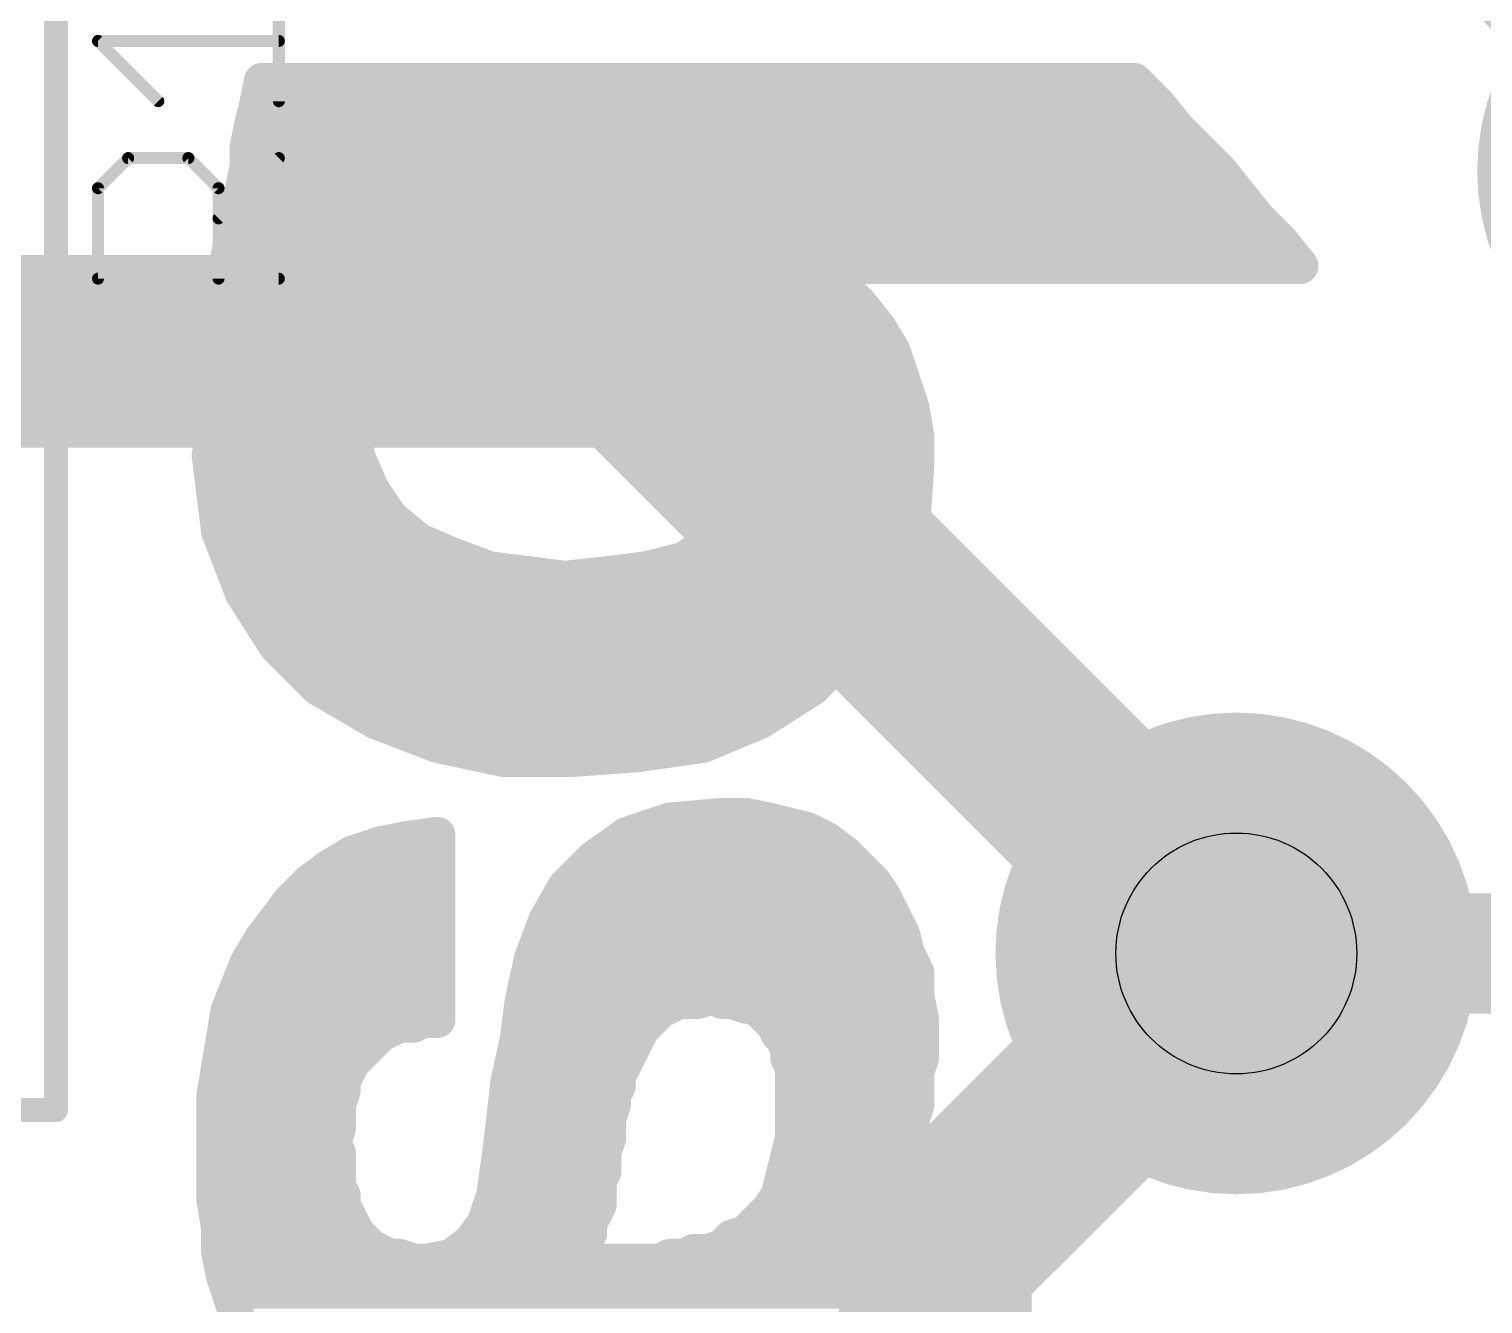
# Model space of a CAD drawing. Extents: x -33 to 74, y -9 to 23.
# Drawn here: x 5.709 to 8.775, y 9.421 to 12.11 of the extents above; entities that cross this region are included whole.
import ezdxf

# ---------------------------------------------------------------- set-up
doc = ezdxf.new("R2010")
doc.units = 0
for name, color, linetype in [('1', 12, 'CONTINUOUS'), ('16', 132, 'CONTINUOUS'), ('18', 110, 'CONTINUOUS'), ('22', 40, 'CONTINUOUS'), ('25', 253, 'CONTINUOUS'), ('39', 12, 'CONTINUOUS'), ('44', 253, 'CONTINUOUS')]:
    doc.layers.add(name, color=color, linetype=linetype)

# ---------------------------------------------------------------- blocks, each defined once
blk = doc.blocks.new('ROUNDV')
at = {"const_width": 0.5}
blk.add_lwpolyline([(0, -0.25, 1), (0, 0.25, 1), (0, -0.25)], format="xyb", dxfattribs=at)

msp = doc.modelspace()

# ---------------------------------------------------------------- linework, layer by layer
at = {"layer": '1'}
for points, const_width in [([(8.802, 12.28), (9.271, 11.811)], 0.254), ([(7.62, 9.525), (8.255, 10.16)], 0.4064), ([(9.779, 10.16), (8.255, 10.16)], 0.254), ([(7.62, 9.525), (7.62, 8.47)], 0.4064)]:
    msp.add_lwpolyline(points, dxfattribs=dict(at, const_width=const_width))
for points, const_width in [([(8.3268, 10.0882, 1), (8.1832, 10.2318)], 0.2032), ([(8.255, 10.2235, 1), (8.255, 10.0965)], 0.127), ([(7.7216, 9.525, 1), (7.5184, 9.525)], 0.2032), ([(7.5482, 9.5968, 1), (7.6918, 9.4532)], 0.2032)]:
    msp.add_lwpolyline(points, format="xyb", dxfattribs=dict(at, const_width=const_width))
at = {"layer": '16', "const_width": 0.4064}
for points in [[(1.27, 11.43), (6.985, 11.43)], [(6.985, 11.43), (8.255, 10.16)]]:
    msp.add_lwpolyline(points, dxfattribs=at)
at = {"layer": '16', "const_width": 0.2032}
for points in [[(7.0568, 11.5018, 1), (6.9132, 11.3582)], [(6.985, 11.3284, 1), (6.985, 11.5316)], [(8.1832, 10.0882, 1), (8.3268, 10.2318)]]:
    msp.add_lwpolyline(points, format="xyb", dxfattribs=at)
at = {"layer": '22', "const_width": 0.0762}
for points in [[(6.2, 12), (6.19, 11.95)], [(8.04, 12), (6.2, 12)], [(8.09, 11.95), (8.04, 12)], [(6.1927, 11.9634), (8.0766, 11.9634)], [(6.19, 11.95), (6.18, 11.91)], [(8.13, 11.9), (8.09, 11.95)], [(6.18, 11.91), (6.17, 11.86)], [(8.17, 11.86), (8.13, 11.9)], [(6.17, 11.86), (6.17, 11.82)], [(6.1754, 11.8872), (8.1428, 11.8872)], [(8.22, 11.81), (8.17, 11.86)], [(6.17, 11.82), (6.16, 11.77)], [(6.1682, 11.811), (8.219, 11.811)], [(8.26, 11.76), (8.22, 11.81)], [(6.16, 11.77), (6.15, 11.72)], [(8.3, 11.71), (8.26, 11.76)], [(6.15, 11.72), (6.14, 11.68)], [(6.153, 11.7348), (8.2802, 11.7348)], [(8.35, 11.66), (8.3, 11.71)], [(6.14, 11.68), (6.13, 11.63)], [(6.1357, 11.6586), (8.3511, 11.6586)], [(8.39, 11.61), (8.35, 11.66)], [(6.13, 11.63), (6.31, 11.63)], [(6.31, 11.63), (6.26, 11.59)], [(6.68, 11.61), (6.76, 11.63)], [(6.76, 11.63), (6.93, 11.63)], [(6.93, 11.63), (7.01, 11.61)], [(6.26, 11.59), (6.21, 11.55)], [(6.2505, 11.5824), (6.5823, 11.5824)], [(6.53, 11.56), (6.6, 11.59)], [(6.6, 11.59), (6.68, 11.61)], [(7.01, 11.61), (7.09, 11.59)], [(7.09, 11.59), (7.15, 11.55)], [(7.1014, 11.5824), (7.4045, 11.5824)], [(7.42, 11.57), (7.37, 11.61)], [(7.37, 11.61), (8.39, 11.61)], [(6.47, 11.51), (6.53, 11.56)], [(7.46, 11.53), (7.42, 11.57)], [(6.21, 11.55), (6.18, 11.5)], [(7.15, 11.55), (7.21, 11.51)], [(7.5, 11.48), (7.46, 11.53)], [(6.18, 11.5), (6.15, 11.45)], [(6.1837, 11.5062), (6.4675, 11.5062)], [(6.43, 11.45), (6.47, 11.51)], [(7.21, 11.51), (7.25, 11.45)], [(7.2125, 11.5062), (7.479, 11.5062)], [(7.53, 11.43), (7.5, 11.48)], [(6.15, 11.45), (6.12, 11.39)], [(6.14, 11.43), (6.4214, 11.43)], [(6.4, 11.38), (6.43, 11.45)], [(7.25, 11.45), (7.28, 11.38)], [(7.2586, 11.43), (7.53, 11.43)], [(7.55, 11.37), (7.53, 11.43)], [(6.12, 11.39), (6.11, 11.33)], [(6.39, 11.29), (6.4, 11.38)], [(7.28, 11.38), (7.29, 11.29)], [(7.57, 11.31), (7.55, 11.37)], [(6.114, 11.3538), (6.3971, 11.3538)], [(7.2829, 11.3538), (7.5554, 11.3538)], [(6.11, 11.33), (6.1, 11.27)], [(7.58, 11.25), (7.57, 11.31)], [(6.1013, 11.2776), (6.3916, 11.2776)], [(6.4, 11.21), (6.39, 11.29)], [(7.29, 11.29), (7.28, 11.2)], [(7.2886, 11.2776), (7.5754, 11.2776)], [(6.1, 11.27), (6.09, 11.21)], [(7.58, 11.19), (7.58, 11.25)], [(6.09, 11.21), (6.11, 11.05)], [(6.0911, 11.2014), (6.4037, 11.2014)], [(6.43, 11.14), (6.4, 11.21)], [(7.28, 11.2), (7.25, 11.13)], [(7.2802, 11.2014), (7.58, 11.2014)], [(7.57, 11.04), (7.58, 11.19)], [(6.1006, 11.1252), (6.4399, 11.1252)], [(6.47, 11.08), (6.43, 11.14)], [(7.25, 11.13), (7.21, 11.07)], [(7.2468, 11.1252), (7.5757, 11.1252)], [(6.53, 11.03), (6.47, 11.08)], [(7.21, 11.07), (7.15, 11.03)], [(6.11, 11.05), (6.16, 10.92)], [(6.1104, 11.049), (6.5072, 11.049)], [(7.1785, 11.049), (7.5706, 11.049)], [(7.52, 10.91), (7.57, 11.04)], [(6.6, 11), (6.53, 11.03)], [(6.68, 10.97), (6.6, 11)], [(7.15, 11.03), (7.09, 10.99)], [(6.1397, 10.9728), (6.6725, 10.9728)], [(6.76, 10.96), (6.68, 10.97)], [(7.01, 10.97), (6.93, 10.96)], [(7.09, 10.99), (7.01, 10.97)], [(7.0212, 10.9728), (7.0981, 10.9728)], [(7.25, 10.65), (7.09, 10.99)], [(7.09, 10.99), (7.25, 10.65)], [(7.0981, 10.9728), (7.5442, 10.9728)], [(6.84, 10.95), (6.76, 10.96)], [(6.93, 10.96), (6.84, 10.95)], [(6.84, 10.95), (6.85, 10.57)], [(6.85, 10.57), (6.84, 10.95)], [(6.16, 10.92), (6.23, 10.81)], [(7.45, 10.81), (7.52, 10.91)], [(6.1749, 10.8966), (6.8414, 10.8966)], [(6.8414, 10.8966), (7.134, 10.8966)], [(7.134, 10.8966), (7.5106, 10.8966)], [(6.2234, 10.8204), (6.8434, 10.8204)], [(6.8434, 10.8204), (7.1698, 10.8204)], [(7.1698, 10.8204), (7.4573, 10.8204)], [(6.23, 10.81), (6.32, 10.72)], [(7.36, 10.72), (7.45, 10.81)], [(6.2958, 10.7442), (6.8454, 10.7442)], [(6.8454, 10.7442), (7.2057, 10.7442)], [(7.2057, 10.7442), (7.3842, 10.7442)], [(6.32, 10.72), (6.44, 10.65)], [(7.25, 10.65), (7.36, 10.72)], [(6.4091, 10.668), (6.8474, 10.668)], [(6.8474, 10.668), (7.2415, 10.668)], [(7.2415, 10.668), (7.2783, 10.668)], [(6.44, 10.65), (6.57, 10.6)], [(7.13, 10.6), (7.25, 10.65)], [(6.57, 10.6), (6.71, 10.57)], [(6.6083, 10.5918), (6.8494, 10.5918)], [(6.8494, 10.5918), (7.0726, 10.5918)], [(6.85, 10.57), (6.99, 10.58)], [(6.99, 10.58), (7.13, 10.6)], [(6.71, 10.57), (6.85, 10.57)], [(7.17, 10.45), (7.06, 10.44)], [(7.22, 10.45), (7.17, 10.45)], [(7.27, 10.44), (7.22, 10.45)], [(7.06, 10.44), (6.97, 10.41)], [(7.0582, 10.4394), (7.2724, 10.4394)], [(7.31, 10.43), (7.27, 10.44)], [(7.35, 10.42), (7.31, 10.43)], [(7.39, 10.4), (7.35, 10.42)], [(6.45, 10.39), (6.39, 10.37)], [(6.5, 10.4), (6.45, 10.39)], [(6.57, 10.41), (6.5, 10.4)], [(6.57, 10.02), (6.57, 10.41)], [(6.97, 10.41), (6.9, 10.36)], [(7.43, 10.37), (7.39, 10.4)], [(6.39, 10.37), (6.34, 10.34)], [(6.3787, 10.3632), (6.57, 10.3632)], [(6.9, 10.36), (6.84, 10.3)], [(6.9045, 10.3632), (7.4368, 10.3632)], [(7.46, 10.34), (7.43, 10.37)], [(6.34, 10.34), (6.3, 10.31)], [(7.49, 10.31), (7.46, 10.34)], [(6.3, 10.31), (6.26, 10.27)], [(6.84, 10.3), (6.8, 10.23)], [(7.51, 10.28), (7.49, 10.31)], [(6.26, 10.27), (6.23, 10.23)], [(6.277, 10.287), (6.57, 10.287)], [(6.8326, 10.287), (7.5053, 10.287)], [(7.53, 10.24), (7.51, 10.28)], [(7.55, 10.2), (7.53, 10.24)], [(6.23, 10.23), (6.2, 10.19)], [(6.2156, 10.2108), (6.57, 10.2108)], [(6.8, 10.23), (6.77, 10.15)], [(6.7928, 10.2108), (7.5446, 10.2108)], [(6.2, 10.19), (6.17, 10.14)], [(7.56, 10.16), (7.55, 10.2)], [(6.77, 10.15), (6.75, 10.06)], [(7.58, 10.12), (7.56, 10.16)], [(6.17, 10.14), (6.15, 10.09)], [(6.1678, 10.1346), (6.57, 10.1346)], [(6.7666, 10.1346), (7.5727, 10.1346)], [(7.58, 10.07), (7.58, 10.12)], [(6.15, 10.09), (6.13, 10.04)], [(6.1374, 10.0584), (6.57, 10.0584)], [(6.75, 10.06), (6.74, 9.98)], [(6.7498, 10.0584), (7.0768, 10.0584)], [(7.04, 10.04), (7.06, 10.05)], [(7.06, 10.05), (7.08, 10.06)], [(7.08, 10.06), (7.12, 10.06)], [(7.12, 10.06), (7.15, 10.07)], [(7.15, 10.07), (7.17, 10.06)], [(7.17, 10.06), (7.19, 10.06)], [(7.19, 10.06), (7.22, 10.05)], [(7.1948, 10.0584), (7.5823, 10.0584)], [(7.22, 10.05), (7.23, 10.05)], [(7.23, 10.05), (7.25, 10.04)], [(7.59, 10.02), (7.58, 10.07)], [(6.13, 10.04), (6.12, 9.98)], [(6.52, 10.01), (6.54, 10.02)], [(6.54, 10.02), (6.57, 10.02)], [(7.01, 10.01), (7.02, 10.02)], [(7.02, 10.02), (7.04, 10.04)], [(7.25, 10.04), (7.27, 10.02)], [(7.27, 10.02), (7.28, 10.01)], [(7.59, 9.94), (7.59, 10.02)], [(6.43, 9.97), (6.45, 9.99)], [(6.45, 9.99), (6.47, 10)], [(6.47, 10), (6.49, 10.01)], [(6.49, 10.01), (6.52, 10.01)], [(6.99, 9.98), (7, 10)], [(7, 10), (7.01, 10.01)], [(7.28, 10.01), (7.29, 9.99)], [(7.29, 9.99), (7.3, 9.98)], [(6.12, 9.98), (6.11, 9.92)], [(6.1204, 9.9822), (6.4422, 9.9822)], [(6.4, 9.94), (6.42, 9.96)], [(6.42, 9.96), (6.43, 9.97)], [(6.74, 9.98), (6.72, 9.89)], [(6.95, 9.9), (6.74, 9.98)], [(6.74, 9.98), (6.95, 9.9)], [(6.7403, 9.9822), (6.9911, 9.9822)], [(6.97, 9.94), (6.98, 9.96)], [(6.98, 9.96), (6.99, 9.98)], [(7.2978, 9.9822), (7.59, 9.9822)], [(7.3, 9.98), (7.31, 9.96)], [(7.31, 9.96), (7.31, 9.94)], [(6.38, 9.91), (6.39, 9.93)], [(6.39, 9.93), (6.4, 9.94)], [(6.96, 9.92), (6.97, 9.94)], [(7.31, 9.94), (7.32, 9.92)], [(7.58, 9.91), (7.59, 9.94)], [(6.11, 9.92), (6.1, 9.86)], [(6.1077, 9.906), (6.378, 9.906)], [(6.37, 9.89), (6.38, 9.91)], [(6.7236, 9.906), (6.9343, 9.906)], [(6.9343, 9.906), (6.953, 9.906)], [(6.95, 9.9), (6.96, 9.92)], [(6.95, 9.88), (6.95, 9.9)], [(7.32, 9.92), (7.32, 9.77)], [(7.32, 9.906), (7.58, 9.906)], [(7.58, 9.84), (7.58, 9.91)], [(6.36, 9.84), (6.37, 9.87)], [(6.37, 9.87), (6.37, 9.89)], [(6.72, 9.89), (6.71, 9.8)], [(6.94, 9.86), (6.95, 9.88)], [(6.1, 9.86), (6.1, 9.64)], [(6.36, 9.79), (6.36, 9.84)], [(6.93, 9.81), (6.94, 9.84)], [(6.94, 9.84), (6.94, 9.86)], [(7.57, 9.81), (7.58, 9.84)], [(6.1, 9.8298), (6.36, 9.8298)], [(6.7133, 9.8298), (6.9366, 9.8298)], [(6.93, 9.77), (6.93, 9.81)], [(7.32, 9.8298), (7.5766, 9.8298)], [(7.57, 9.78), (7.57, 9.81)], [(6.35, 9.76), (6.36, 9.79)], [(6.71, 9.8), (6.7, 9.72)], [(7.56, 9.75), (7.57, 9.78)], [(6.1, 9.7536), (6.3532, 9.7536)], [(6.36, 9.74), (6.35, 9.76)], [(6.7042, 9.7536), (6.9245, 9.7536)], [(6.92, 9.74), (6.93, 9.77)], [(7.32, 9.77), (7.31, 9.73)], [(7.3159, 9.7536), (7.5612, 9.7536)], [(7.55, 9.71), (7.56, 9.75)], [(6.36, 9.67), (6.36, 9.74)], [(6.7, 9.72), (6.69, 9.65)], [(6.7, 9.72), (6.91, 9.68)], [(6.91, 9.68), (6.7, 9.72)], [(6.92, 9.7), (6.92, 9.74)], [(7.31, 9.73), (7.3, 9.69)], [(6.91, 9.68), (6.92, 9.7)], [(7.3, 9.69), (7.29, 9.65)], [(7.54, 9.68), (7.55, 9.71)], [(6.1, 9.6774), (6.36, 9.6774)], [(6.37, 9.65), (6.36, 9.67)], [(6.6939, 9.6774), (6.91, 9.6774)], [(6.91, 9.63), (6.91, 9.68)], [(7.2969, 9.6774), (7.5383, 9.6774)], [(7.52, 9.65), (7.54, 9.68)], [(6.1, 9.64), (6.11, 9.58)], [(6.37, 9.63), (6.37, 9.65)], [(6.38, 9.61), (6.37, 9.63)], [(6.69, 9.65), (6.67, 9.59)], [(6.9, 9.61), (6.91, 9.63)], [(7.27, 9.62), (7.24, 9.59)], [(7.29, 9.65), (7.27, 9.62)], [(7.49, 9.6), (7.51, 9.63)], [(7.51, 9.63), (7.52, 9.65)], [(6.1065, 9.6012), (6.3844, 9.6012)], [(6.39, 9.59), (6.38, 9.61)], [(6.4, 9.57), (6.39, 9.59)], [(6.67, 9.59), (6.64, 9.55)], [(6.6737, 9.6012), (6.8956, 9.6012)], [(6.89, 9.59), (6.9, 9.61)], [(6.89, 9.57), (6.89, 9.59)], [(7.24, 9.59), (7.22, 9.57)], [(7.2512, 9.6012), (7.4908, 9.6012)], [(7.48, 9.57), (7.49, 9.6)], [(6.11, 9.58), (6.11, 9.53)], [(6.41, 9.56), (6.4, 9.57)], [(6.43, 9.54), (6.41, 9.56)], [(6.87, 9.54), (6.88, 9.56)], [(6.88, 9.56), (6.89, 9.57)], [(7.19, 9.56), (7.17, 9.54)], [(7.22, 9.57), (7.19, 9.56)], [(7.46, 9.54), (7.48, 9.57)], [(6.11, 9.53), (6.12, 9.48)], [(6.45, 9.53), (6.43, 9.54)], [(6.47, 9.52), (6.45, 9.53)], [(6.64, 9.55), (6.6, 9.52)], [(6.85, 9.51), (6.86, 9.53)], [(6.86, 9.53), (6.87, 9.54)], [(7.11, 9.53), (7.09, 9.52)], [(7.14, 9.53), (7.11, 9.53)], [(7.17, 9.54), (7.14, 9.53)], [(7.43, 9.52), (7.46, 9.54)], [(6.111, 9.525), (6.46, 9.525)], [(6.49, 9.52), (6.47, 9.52)], [(6.52, 9.51), (6.49, 9.52)], [(6.55, 9.51), (6.52, 9.51)], [(6.6, 9.52), (6.55, 9.51)], [(6.6067, 9.525), (6.8575, 9.525)], [(7.04, 9.51), (6.85, 9.51)], [(7.06, 9.52), (7.04, 9.51)], [(7.09, 9.52), (7.06, 9.52)], [(7.1, 9.525), (7.4375, 9.525)], [(7.41, 9.5), (7.43, 9.52)], [(7.43, 9.5), (7.41, 9.5)], [(7.44, 9.49), (7.43, 9.5)], [(6.12, 9.48), (6.14, 9.42)], [(7.5, 9.49), (7.44, 9.49)], [(7.51, 9.48), (7.5, 9.49)], [(7.52, 9.48), (7.51, 9.48)], [(7.53, 9.47), (7.52, 9.48)], [(7.55, 9.47), (7.53, 9.47)], [(7.55, 9.08), (7.55, 9.47)], [(6.1304, 9.4488), (7.55, 9.4488)], [(6.14, 9.42), (6.15, 9.38)]]:
    msp.add_lwpolyline(points, dxfattribs=at)
at = {"layer": '22', "const_width": 0.0381}
for points in [[(6.2, 12.0191, 1), (6.2, 11.9809)], [(6.2187, 11.9963, 1), (6.1813, 12.0037)], [(8.0535, 12.0135, 1), (8.0265, 11.9865)], [(8.04, 11.9809, 1), (8.04, 12.0191)], [(6.1927, 11.9825, 1), (6.1927, 11.9444)], [(8.0766, 11.9444, 1), (8.0766, 11.9825)], [(6.1713, 11.9537, 1), (6.2087, 11.9463)], [(6.2085, 11.9454, 1), (6.1715, 11.9546)], [(8.1049, 11.9619, 1), (8.0751, 11.9381)], [(8.0765, 11.9365, 1), (8.1035, 11.9635)], [(6.1615, 11.9146, 1), (6.1985, 11.9054)], [(6.1987, 11.9063, 1), (6.1613, 11.9137)], [(8.1435, 11.9135, 1), (8.1165, 11.8865)], [(8.1151, 11.8881, 1), (8.1449, 11.9119)], [(6.189, 11.86, 1), (6.1509, 11.86)], [(6.1754, 11.9063, 1), (6.1754, 11.8681)], [(8.1428, 11.8681, 1), (8.1428, 11.9063)], [(8.1835, 11.8735, 1), (8.1565, 11.8465)], [(6.1513, 11.8637, 1), (6.1887, 11.8563)], [(8.1565, 11.8465, 1), (8.1835, 11.8735)], [(6.1682, 11.83, 1), (6.1682, 11.7919)], [(6.1509, 11.82, 1), (6.189, 11.82)], [(6.1887, 11.8163, 1), (6.1513, 11.8237)], [(8.2349, 11.8219, 1), (8.2051, 11.7981)], [(8.2065, 11.7965, 1), (8.2335, 11.8235)], [(8.219, 11.7919, 1), (8.219, 11.83)], [(6.1787, 11.7663, 1), (6.1413, 11.7737)], [(6.1413, 11.7737, 1), (6.1787, 11.7663)], [(8.2749, 11.7719, 1), (8.2451, 11.7481)], [(8.2451, 11.7481, 1), (8.2749, 11.7719)], [(6.1685, 11.7154, 1), (6.1315, 11.7246)], [(6.153, 11.7538, 1), (6.153, 11.7157)], [(8.2802, 11.7157, 1), (8.2802, 11.7538)], [(8.3135, 11.7235, 1), (8.2865, 11.6965)], [(6.1587, 11.6763, 1), (6.1213, 11.6837)], [(6.1313, 11.7237, 1), (6.1687, 11.7163)], [(8.2851, 11.6981, 1), (8.3149, 11.7219)], [(6.1357, 11.6776, 1), (6.1357, 11.6395)], [(6.1215, 11.6846, 1), (6.1585, 11.6754)], [(8.3649, 11.6719, 1), (8.3351, 11.6481)], [(8.3365, 11.6465, 1), (8.3635, 11.6735)], [(8.3511, 11.6395, 1), (8.3511, 11.6776)], [(6.13, 11.6491, 1), (6.13, 11.611)], [(6.1113, 11.6337, 1), (6.1487, 11.6263)], [(6.3219, 11.6151, 1), (6.2981, 11.6449)], [(6.31, 11.611, 1), (6.31, 11.6491)], [(6.76, 11.6491, 1), (6.76, 11.611)], [(6.7646, 11.6115, 1), (6.7554, 11.6485)], [(6.9346, 11.6485, 1), (6.9254, 11.6115)], [(6.93, 11.611, 1), (6.93, 11.6491)], [(6.2505, 11.6014, 1), (6.2505, 11.5633)], [(6.2481, 11.6049, 1), (6.2719, 11.5751)], [(6.2719, 11.5751, 1), (6.2481, 11.6049)], [(6.5954, 11.6085, 1), (6.6046, 11.5715)], [(6.5823, 11.5633, 1), (6.5823, 11.6014)], [(6.6075, 11.5725, 1), (6.5925, 11.6075)], [(6.6754, 11.6285, 1), (6.6846, 11.5915)], [(6.6846, 11.5915, 1), (6.6754, 11.6285)], [(7.0146, 11.6285, 1), (7.0054, 11.5915)], [(7.0054, 11.5915, 1), (7.0146, 11.6285)], [(7.1006, 11.6059, 1), (7.0794, 11.5741)], [(7.1014, 11.6014, 1), (7.1014, 11.5633)], [(7.0854, 11.5715, 1), (7.0946, 11.6085)], [(7.3819, 11.6249, 1), (7.3581, 11.5951)], [(7.37, 11.6291, 1), (7.37, 11.591)], [(7.4045, 11.5633, 1), (7.4045, 11.6014)], [(8.3751, 11.5981, 1), (8.4049, 11.6219)], [(8.39, 11.591, 1), (8.39, 11.6291)], [(6.5225, 11.5775, 1), (6.5375, 11.5425)], [(6.5422, 11.5454, 1), (6.5178, 11.5746)], [(7.4335, 11.5835, 1), (7.4065, 11.5565)], [(7.4081, 11.5551, 1), (7.4319, 11.5849)], [(6.1981, 11.5649, 1), (6.2219, 11.5351)], [(6.2263, 11.5402, 1), (6.1937, 11.5598)], [(7.1606, 11.5659, 1), (7.1394, 11.5341)], [(7.1394, 11.5341, 1), (7.1606, 11.5659)], [(7.4749, 11.5419, 1), (7.4451, 11.5181)], [(7.4465, 11.5165, 1), (7.4735, 11.5435)], [(6.1637, 11.5098, 1), (6.1963, 11.4902)], [(6.1963, 11.4902, 1), (6.1637, 11.5098)], [(6.1837, 11.5252, 1), (6.1837, 11.4871)], [(6.4578, 11.5246, 1), (6.4822, 11.4954)], [(6.4859, 11.4994, 1), (6.4541, 11.5206)], [(6.4675, 11.4871, 1), (6.4675, 11.5252)], [(7.2259, 11.5206, 1), (7.1941, 11.4994)], [(7.2125, 11.5252, 1), (7.2125, 11.4871)], [(7.1994, 11.4941, 1), (7.2206, 11.5259)], [(7.479, 11.4871, 1), (7.479, 11.5252)], [(7.5163, 11.4898, 1), (7.4837, 11.4702)], [(7.4851, 11.4681, 1), (7.5149, 11.4919)], [(6.14, 11.449, 1), (6.14, 11.4109)], [(6.1337, 11.4598, 1), (6.1663, 11.4402)], [(6.167, 11.4415, 1), (6.133, 11.4585)], [(6.4141, 11.4606, 1), (6.4459, 11.4394)], [(6.4475, 11.4425, 1), (6.4125, 11.4575)], [(6.4214, 11.4109, 1), (6.4214, 11.449)], [(7.2675, 11.4575, 1), (7.2325, 11.4425)], [(7.2341, 11.4394, 1), (7.2659, 11.4606)], [(7.2586, 11.449, 1), (7.2586, 11.4109)], [(7.5481, 11.436, 1), (7.5119, 11.424)], [(7.53, 11.4109, 1), (7.53, 11.449)], [(7.5137, 11.4202, 1), (7.5463, 11.4398)], [(6.103, 11.3985, 1), (6.137, 11.3815)], [(6.1388, 11.3869, 1), (6.1012, 11.3931)], [(6.3825, 11.3875, 1), (6.4175, 11.3725)], [(6.4189, 11.3779, 1), (6.3811, 11.3821)], [(7.2989, 11.3821, 1), (7.2611, 11.3779)], [(7.2625, 11.3725, 1), (7.2975, 11.3875)], [(7.5681, 11.376, 1), (7.5319, 11.364)], [(6.114, 11.3728, 1), (6.114, 11.3347)], [(6.3971, 11.3347, 1), (6.3971, 11.3728)], [(7.2829, 11.3728, 1), (7.2829, 11.3347)], [(7.5319, 11.364, 1), (7.5681, 11.376)], [(7.5554, 11.3347, 1), (7.5554, 11.3728)], [(6.0912, 11.3331, 1), (6.1288, 11.3269)], [(6.1288, 11.3269, 1), (6.0912, 11.3331)], [(7.5888, 11.3131, 1), (7.5512, 11.3069)], [(6.1013, 11.2967, 1), (6.1013, 11.2586)], [(6.4089, 11.2924, 1), (6.3711, 11.2876)], [(6.3916, 11.2586, 1), (6.3916, 11.2967)], [(7.2886, 11.2967, 1), (7.2886, 11.2586)], [(7.3089, 11.2879, 1), (7.2711, 11.2921)], [(7.5519, 11.304, 1), (7.5881, 11.316)], [(7.5754, 11.2586, 1), (7.5754, 11.2967)], [(6.0812, 11.2731, 1), (6.1188, 11.2669)], [(6.1188, 11.2669, 1), (6.0812, 11.2731)], [(6.3711, 11.2921, 1), (6.4089, 11.2879)], [(7.2711, 11.2879, 1), (7.3089, 11.2921)], [(7.5991, 11.25, 1), (7.561, 11.25)], [(7.5612, 11.2469, 1), (7.5988, 11.2531)], [(6.1089, 11.2124, 1), (6.0711, 11.2076)], [(6.0712, 11.2131, 1), (6.1088, 11.2069)], [(6.0911, 11.2205, 1), (6.0911, 11.1824)], [(6.4175, 11.2175, 1), (6.3825, 11.2025)], [(6.3811, 11.2076, 1), (6.4189, 11.2124)], [(6.4037, 11.1824, 1), (6.4037, 11.2205)], [(7.2802, 11.2205, 1), (7.2802, 11.1824)], [(7.2975, 11.1925, 1), (7.2625, 11.2075)], [(7.599, 11.1887, 1), (7.561, 11.1913)], [(7.58, 11.1824, 1), (7.58, 11.2205)], [(7.2611, 11.2021, 1), (7.2989, 11.1979)], [(7.561, 11.19, 1), (7.5991, 11.19)], [(6.1006, 11.1443, 1), (6.1006, 11.1062)], [(6.4459, 11.1506, 1), (6.4141, 11.1294)], [(6.4125, 11.1325, 1), (6.4475, 11.1475)], [(6.4399, 11.1062, 1), (6.4399, 11.1443)], [(7.2468, 11.1443, 1), (7.2468, 11.1062)], [(7.2659, 11.1194, 1), (7.2341, 11.1406)], [(7.5757, 11.1062, 1), (7.5757, 11.1443)], [(7.2325, 11.1375, 1), (7.2675, 11.1225)], [(6.4822, 11.0946, 1), (6.4578, 11.0654)], [(6.4541, 11.0694, 1), (6.4859, 11.0906)], [(7.1941, 11.0806, 1), (7.2259, 11.0594)], [(7.2206, 11.0541, 1), (7.1994, 11.0859)], [(6.1278, 11.0568, 1), (6.0922, 11.0432)], [(6.0911, 11.0476, 1), (6.1289, 11.0524)], [(6.1104, 11.0681, 1), (6.1104, 11.03)], [(6.5072, 11.03, 1), (6.5072, 11.0681)], [(7.1785, 11.0681, 1), (7.1785, 11.03)], [(7.5878, 11.0332, 1), (7.5522, 11.0468)], [(7.5706, 11.03, 1), (7.5706, 11.0681)], [(6.5375, 11.0475, 1), (6.5225, 11.0125)], [(6.5178, 11.0154, 1), (6.5422, 11.0446)], [(6.6067, 11.0178, 1), (6.5933, 10.9822)], [(7.1394, 11.0459, 1), (7.1606, 11.0141)], [(7.1606, 11.0141, 1), (7.1394, 11.0459)], [(7.551, 11.0413, 1), (7.589, 11.0387)], [(6.1397, 10.9919, 1), (6.1397, 10.9538)], [(6.5925, 10.9825, 1), (6.6075, 11.0175)], [(6.6824, 10.9889, 1), (6.6776, 10.9511)], [(6.6725, 10.9538, 1), (6.6725, 10.9919)], [(7.0054, 10.9885, 1), (7.0146, 10.9515)], [(7.0212, 10.9919, 1), (7.0212, 10.9538)], [(7.0124, 10.9511, 1), (7.0076, 10.9889)], [(7.0794, 11.0059, 1), (7.1006, 10.9741)], [(7.1072, 10.9981, 1), (7.0728, 10.9819)], [(7.1072, 10.9981, 1), (7.0728, 10.9819)], [(7.0981, 10.9919, 1), (7.0981, 10.9538)], [(7.0946, 10.9715, 1), (7.0854, 11.0085)], [(7.0981, 10.9538, 1), (7.0981, 10.9919)], [(7.5442, 10.9538, 1), (7.5442, 10.9919)], [(6.6733, 10.9522, 1), (6.6867, 10.9878)], [(6.7624, 10.9789, 1), (6.7576, 10.9411)], [(6.7576, 10.9411, 1), (6.7624, 10.9789)], [(6.859, 10.9505, 1), (6.821, 10.9495)], [(6.859, 10.9505, 1), (6.821, 10.9495)], [(6.8379, 10.9689, 1), (6.8421, 10.9311)], [(6.8376, 10.9311, 1), (6.8424, 10.9689)], [(6.9276, 10.9789, 1), (6.9324, 10.9411)], [(6.9321, 10.9411, 1), (6.9279, 10.9789)], [(6.1761, 10.9302, 1), (6.1439, 10.9098)], [(6.1422, 10.9132, 1), (6.1778, 10.9268)], [(7.5356, 10.8991, 1), (7.5044, 10.9209)], [(6.1749, 10.9157, 1), (6.1749, 10.8776)], [(6.8414, 10.9157, 1), (6.8414, 10.8776)], [(6.8414, 10.8776, 1), (6.8414, 10.9157)], [(7.134, 10.9157, 1), (7.134, 10.8776)], [(7.134, 10.8776, 1), (7.134, 10.9157)], [(7.5022, 10.9168, 1), (7.5378, 10.9032)], [(7.5106, 10.8776, 1), (7.5106, 10.9157)], [(6.2234, 10.8395, 1), (6.2234, 10.8014)], [(6.8434, 10.8395, 1), (6.8434, 10.8014)], [(6.8434, 10.8014, 1), (6.8434, 10.8395)], [(7.1698, 10.8395, 1), (7.1698, 10.8014)], [(7.1698, 10.8014, 1), (7.1698, 10.8395)], [(7.4573, 10.8014, 1), (7.4573, 10.8395)], [(6.2435, 10.8235, 1), (6.2165, 10.7965)], [(6.2139, 10.7998, 1), (6.2461, 10.8202)], [(7.4344, 10.8209, 1), (7.4656, 10.7991)], [(7.4635, 10.7965, 1), (7.4365, 10.8235)], [(6.2958, 10.7633, 1), (6.2958, 10.7252)], [(6.8454, 10.7633, 1), (6.8454, 10.7252)], [(6.8454, 10.7252, 1), (6.8454, 10.7633)], [(7.2057, 10.7633, 1), (7.2057, 10.7252)], [(7.2057, 10.7252, 1), (7.2057, 10.7633)], [(7.3842, 10.7252, 1), (7.3842, 10.7633)], [(6.3296, 10.7365, 1), (6.3104, 10.7035)], [(6.3065, 10.7065, 1), (6.3335, 10.7335)], [(7.3465, 10.7335, 1), (7.3735, 10.7065)], [(7.3702, 10.7039, 1), (7.3498, 10.7361)], [(6.4091, 10.6871, 1), (6.4091, 10.649)], [(6.8474, 10.6871, 1), (6.8474, 10.649)], [(6.8474, 10.649, 1), (6.8474, 10.6871)], [(7.2415, 10.6871, 1), (7.2415, 10.649)], [(7.2415, 10.649, 1), (7.2415, 10.6871)], [(7.2783, 10.649, 1), (7.2783, 10.6871)], [(6.4468, 10.6678, 1), (6.4332, 10.6322)], [(6.4304, 10.6335, 1), (6.4496, 10.6665)], [(7.2398, 10.6661, 1), (7.2602, 10.6339)], [(7.2328, 10.6419, 1), (7.2672, 10.6581)], [(7.2328, 10.6419, 1), (7.2672, 10.6581)], [(7.2573, 10.6324, 1), (7.2427, 10.6676)], [(6.574, 10.6186, 1), (6.566, 10.5814)], [(6.5632, 10.5822, 1), (6.5768, 10.6178)], [(6.6083, 10.6109, 1), (6.6083, 10.5728)], [(6.8494, 10.6109, 1), (6.8494, 10.5728)], [(6.8494, 10.5728, 1), (6.8494, 10.6109)], [(6.9873, 10.5989, 1), (6.9927, 10.5611)], [(6.9914, 10.561, 1), (6.9886, 10.599)], [(7.0726, 10.5728, 1), (7.0726, 10.6109)], [(7.1227, 10.6176, 1), (7.1373, 10.5824)], [(7.1327, 10.5811, 1), (7.1273, 10.6189)], [(6.71, 10.5891, 1), (6.71, 10.551)], [(6.706, 10.5514, 1), (6.714, 10.5886)], [(6.8486, 10.589, 1), (6.8514, 10.551)], [(6.831, 10.5695, 1), (6.869, 10.5705)], [(6.831, 10.5695, 1), (6.869, 10.5705)], [(6.85, 10.551, 1), (6.85, 10.5891)], [(7.17, 10.4691, 1), (7.17, 10.431)], [(7.1717, 10.431, 1), (7.1683, 10.469)], [(7.2237, 10.4687, 1), (7.2163, 10.4313)], [(7.22, 10.431, 1), (7.22, 10.4691)], [(7.0582, 10.4585, 1), (7.0582, 10.4204)], [(7.0583, 10.459, 1), (7.0617, 10.421)], [(7.066, 10.4219, 1), (7.054, 10.4581)], [(7.2746, 10.4585, 1), (7.2654, 10.4215)], [(7.2663, 10.4213, 1), (7.2737, 10.4587)], [(7.2724, 10.4204, 1), (7.2724, 10.4585)], [(7.3146, 10.4485, 1), (7.3054, 10.4115)], [(7.3054, 10.4115, 1), (7.3146, 10.4485)], [(7.3585, 10.437, 1), (7.3415, 10.403)], [(7.3454, 10.4015, 1), (7.3546, 10.4385)], [(6.4463, 10.4087, 1), (6.4537, 10.3713)], [(6.456, 10.3719, 1), (6.444, 10.4081)], [(6.4973, 10.4189, 1), (6.5027, 10.3811)], [(6.5037, 10.3813, 1), (6.4963, 10.4187)], [(6.5891, 10.41, 1), (6.551, 10.41)], [(6.5727, 10.3911, 1), (6.5673, 10.4289)], [(6.964, 10.4281, 1), (6.976, 10.3919)], [(6.9811, 10.3945, 1), (6.9589, 10.4255)], [(7.4014, 10.4152, 1), (7.3786, 10.3848)], [(7.3815, 10.383, 1), (7.3985, 10.417)], [(6.3787, 10.3823, 1), (6.3787, 10.3442)], [(6.384, 10.3881, 1), (6.396, 10.3519)], [(6.3998, 10.3537, 1), (6.3802, 10.3863)], [(6.57, 10.3442, 1), (6.57, 10.3823)], [(6.8889, 10.3755, 1), (6.9111, 10.3445)], [(6.9045, 10.3823, 1), (6.9045, 10.3442)], [(6.9135, 10.3465, 1), (6.8865, 10.3735)], [(7.4435, 10.3835, 1), (7.4165, 10.3565)], [(7.4186, 10.3548, 1), (7.4414, 10.3852)], [(7.4368, 10.3442, 1), (7.4368, 10.3823)], [(6.3302, 10.3563, 1), (6.3498, 10.3237)], [(6.3514, 10.3248, 1), (6.3286, 10.3552)], [(7.4735, 10.3535, 1), (7.4465, 10.3265)], [(7.4465, 10.3265, 1), (7.4735, 10.3535)], [(6.2886, 10.3252, 1), (6.3114, 10.2948)], [(6.3135, 10.2965, 1), (6.2865, 10.3235)], [(6.8265, 10.3135, 1), (6.8535, 10.2865)], [(6.8565, 10.2905, 1), (6.8235, 10.3095)], [(7.5059, 10.3206, 1), (7.4741, 10.2994)], [(7.4765, 10.2965, 1), (7.5035, 10.3235)], [(6.2465, 10.2835, 1), (6.2735, 10.2565)], [(6.2752, 10.2586, 1), (6.2448, 10.2814)], [(6.277, 10.3061, 1), (6.277, 10.268)], [(6.57, 10.268, 1), (6.57, 10.3061)], [(6.8326, 10.3061, 1), (6.8326, 10.268)], [(7.527, 10.2885, 1), (7.493, 10.2715)], [(7.4941, 10.2694, 1), (7.5259, 10.2906)], [(7.5053, 10.268, 1), (7.5053, 10.3061)], [(7.547, 10.2485, 1), (7.513, 10.2315)], [(6.2156, 10.2299, 1), (6.2156, 10.1918)], [(6.2148, 10.2414, 1), (6.2452, 10.2186)], [(6.2452, 10.2186, 1), (6.2148, 10.2414)], [(6.57, 10.1918, 1), (6.57, 10.2299)], [(6.7928, 10.2299, 1), (6.7928, 10.1918)], [(6.7835, 10.2395, 1), (6.8165, 10.2205)], [(6.8178, 10.2233, 1), (6.7822, 10.2367)], [(7.513, 10.2315, 1), (7.547, 10.2485)], [(7.5446, 10.1918, 1), (7.5446, 10.2299)], [(6.1848, 10.2014, 1), (6.2152, 10.1786)], [(6.2163, 10.1802, 1), (6.1837, 10.1998)], [(7.5685, 10.2046, 1), (7.5315, 10.1954)], [(7.533, 10.1915, 1), (7.567, 10.2085)], [(6.7886, 10.1459, 1), (6.7514, 10.1541)], [(7.577, 10.1685, 1), (7.543, 10.1515)], [(7.5415, 10.1554, 1), (7.5785, 10.1646)], [(6.1678, 10.1537, 1), (6.1678, 10.1156)], [(6.1537, 10.1498, 1), (6.1863, 10.1302)], [(6.1877, 10.1329, 1), (6.1523, 10.1471)], [(6.57, 10.1156, 1), (6.57, 10.1537)], [(6.7666, 10.1537, 1), (6.7666, 10.1156)], [(6.7522, 10.1567, 1), (6.7878, 10.1433)], [(7.5991, 10.12, 1), (7.561, 10.12)], [(7.5727, 10.1156, 1), (7.5727, 10.1537)], [(6.1677, 10.0829, 1), (6.1323, 10.0971)], [(7.563, 10.1115, 1), (7.597, 10.1285)], [(6.1374, 10.0775, 1), (6.1374, 10.0394)], [(6.1323, 10.0971, 1), (6.1677, 10.0829)], [(6.57, 10.0394, 1), (6.57, 10.0775)], [(6.7498, 10.0775, 1), (6.7498, 10.0394)], [(6.7689, 10.0576, 1), (6.7311, 10.0624)], [(7.0685, 10.033, 1), (7.0515, 10.067)], [(7.08, 10.0791, 1), (7.08, 10.041)], [(7.0885, 10.043, 1), (7.0715, 10.077)], [(7.0768, 10.0394, 1), (7.0768, 10.0775)], [(7.114, 10.0781, 1), (7.126, 10.0419)], [(7.12, 10.041, 1), (7.12, 10.0791)], [(7.1585, 10.087, 1), (7.1415, 10.053)], [(7.156, 10.0519, 1), (7.144, 10.0881)], [(7.17, 10.0791, 1), (7.17, 10.041)], [(7.1615, 10.043, 1), (7.1785, 10.077)], [(7.196, 10.0781, 1), (7.184, 10.0419)], [(7.1948, 10.0775, 1), (7.1948, 10.0394)], [(7.19, 10.041, 1), (7.19, 10.0791)], [(7.22, 10.0691, 1), (7.22, 10.031)], [(7.2385, 10.067, 1), (7.2215, 10.033)], [(7.23, 10.031, 1), (7.23, 10.0691)], [(7.5987, 10.0737, 1), (7.5613, 10.0663)], [(7.561, 10.07, 1), (7.5991, 10.07)], [(7.5823, 10.0394, 1), (7.5823, 10.0775)], [(6.1123, 10.0471, 1), (6.1477, 10.0329)], [(6.1488, 10.0369, 1), (6.1112, 10.0431)], [(6.54, 10.0391, 1), (6.54, 10.001)], [(6.5485, 10.003, 1), (6.5315, 10.037)], [(6.57, 10.001, 1), (6.57, 10.0391)], [(6.7314, 10.0641, 1), (6.7686, 10.0559)], [(7.0335, 10.0065, 1), (7.0065, 10.0335)], [(7.0315, 10.057, 1), (7.0485, 10.023)], [(7.0535, 10.0265, 1), (7.0265, 10.0535)], [(7.0515, 10.067, 1), (7.0685, 10.033)], [(7.214, 10.0319, 1), (7.226, 10.0681)], [(7.2635, 10.0535, 1), (7.2365, 10.0265)], [(7.2415, 10.023, 1), (7.2585, 10.057)], [(7.2835, 10.0335, 1), (7.2565, 10.0065)], [(7.6091, 10.02, 1), (7.571, 10.02)], [(6.4415, 10.007, 1), (6.4585, 9.973)], [(6.4635, 9.9765, 1), (6.4365, 10.0035)], [(6.4615, 10.017, 1), (6.4785, 9.983)], [(6.4785, 9.983, 1), (6.4615, 10.017)], [(6.49, 10.029, 1), (6.49, 9.9909)], [(6.4985, 9.993, 1), (6.4815, 10.027)], [(6.5115, 10.027, 1), (6.5285, 9.993)], [(6.52, 9.9909, 1), (6.52, 10.029)], [(6.551, 10.02, 1), (6.5891, 10.02)], [(6.9865, 10.0135, 1), (7.0135, 9.9865)], [(7.017, 9.9915, 1), (6.983, 10.0085)], [(6.9965, 10.0235, 1), (7.0235, 9.9965)], [(7.0235, 9.9965, 1), (6.9965, 10.0235)], [(7.0065, 10.0335, 1), (7.0335, 10.0065)], [(7.2565, 10.0065, 1), (7.2835, 10.0335)], [(7.297, 10.0185, 1), (7.263, 10.0015)], [(7.2665, 9.9965, 1), (7.2935, 10.0235)], [(7.3035, 10.0035, 1), (7.2765, 9.9765)], [(7.5713, 10.0163, 1), (7.6087, 10.0237)], [(6.1012, 9.9831, 1), (6.1388, 9.9769)], [(6.1388, 9.9769, 1), (6.1012, 9.9831)], [(6.1204, 10.0013, 1), (6.1204, 9.9632)], [(6.4335, 9.9465, 1), (6.4065, 9.9735)], [(6.4165, 9.9835, 1), (6.4435, 9.9565)], [(6.4435, 9.9565, 1), (6.4165, 9.9835)], [(6.4422, 9.9632, 1), (6.4422, 10.0013)], [(6.7468, 9.9978, 1), (6.7332, 9.9622)], [(6.7468, 9.9978, 1), (6.7332, 9.9622)], [(6.7211, 9.9824, 1), (6.7589, 9.9776)], [(6.7403, 10.0013, 1), (6.7403, 9.9632)], [(6.7586, 9.9759, 1), (6.7214, 9.9841)], [(6.997, 9.9515, 1), (6.963, 9.9685)], [(6.973, 9.9885, 1), (7.007, 9.9715)], [(7.007, 9.9715, 1), (6.973, 9.9885)], [(6.9911, 9.9632, 1), (6.9911, 10.0013)], [(7.273, 9.9815, 1), (7.307, 9.9985)], [(7.2978, 10.0013, 1), (7.2978, 9.9632)], [(7.317, 9.9885, 1), (7.283, 9.9715)], [(7.2865, 9.9665, 1), (7.3135, 9.9935)], [(7.3291, 9.96, 1), (7.291, 9.96)], [(7.59, 9.9632, 1), (7.59, 10.0013)], [(6.407, 9.9215, 1), (6.373, 9.9385)], [(6.3865, 9.9535, 1), (6.4135, 9.9265)], [(6.4135, 9.9265, 1), (6.3865, 9.9535)], [(6.4065, 9.9735, 1), (6.4335, 9.9465)], [(6.953, 9.9485, 1), (6.987, 9.9315)], [(6.987, 9.9315, 1), (6.953, 9.9485)], [(6.963, 9.9685, 1), (6.997, 9.9515)], [(7.327, 9.9485, 1), (7.293, 9.9315)], [(7.293, 9.9515, 1), (7.327, 9.9685)], [(7.6081, 9.934, 1), (7.5719, 9.946)], [(6.1077, 9.9251, 1), (6.1077, 9.887)], [(6.0912, 9.9231, 1), (6.1288, 9.9169)], [(6.1288, 9.9169, 1), (6.0912, 9.9231)], [(6.363, 9.9185, 1), (6.397, 9.9015)], [(6.397, 9.9015, 1), (6.363, 9.9185)], [(6.3765, 9.9435, 1), (6.4035, 9.9165)], [(6.378, 9.887, 1), (6.378, 9.9251)], [(6.7236, 9.9251, 1), (6.7236, 9.887)], [(6.9343, 9.9251, 1), (6.9343, 9.887)], [(6.9691, 9.9, 1), (6.931, 9.9)], [(6.9343, 9.887, 1), (6.9343, 9.9251)], [(6.943, 9.9285, 1), (6.977, 9.9115)], [(6.977, 9.9115, 1), (6.943, 9.9285)], [(6.9432, 9.8822, 1), (6.9568, 9.9178)], [(6.9432, 9.8822, 1), (6.9568, 9.9178)], [(6.953, 9.887, 1), (6.953, 9.9251)], [(7.291, 9.94, 1), (7.3291, 9.94)], [(7.32, 9.9251, 1), (7.32, 9.887)], [(7.3391, 9.92, 1), (7.301, 9.92)], [(7.303, 9.9115, 1), (7.337, 9.9285)], [(7.5991, 9.91, 1), (7.561, 9.91)], [(7.5619, 9.916, 1), (7.5981, 9.904)], [(7.571, 9.94, 1), (7.6091, 9.94)], [(7.58, 9.887, 1), (7.58, 9.9251)], [(6.3891, 9.89, 1), (6.351, 9.89)], [(6.353, 9.8985, 1), (6.387, 9.8815)], [(6.3881, 9.864, 1), (6.3519, 9.876)], [(6.7014, 9.8941, 1), (6.7386, 9.8859)], [(6.7389, 9.8879, 1), (6.7011, 9.8921)], [(6.933, 9.9085, 1), (6.967, 9.8915)], [(6.967, 9.8715, 1), (6.933, 9.8885)], [(6.0812, 9.8631, 1), (6.1188, 9.8569)], [(6.1191, 9.86, 1), (6.081, 9.86)], [(6.3791, 9.84, 1), (6.341, 9.84)], [(6.351, 9.87, 1), (6.3891, 9.87)], [(6.923, 9.8685, 1), (6.957, 9.8515)], [(6.9591, 9.86, 1), (6.921, 9.86)], [(6.9581, 9.834, 1), (6.9219, 9.846)], [(6.931, 9.88, 1), (6.9691, 9.88)], [(7.5981, 9.834, 1), (7.5619, 9.846)], [(6.1, 9.8489, 1), (6.1, 9.8108)], [(6.3419, 9.846, 1), (6.3781, 9.834)], [(6.36, 9.8108, 1), (6.36, 9.8489)], [(6.7133, 9.8489, 1), (6.7133, 9.8108)], [(6.9491, 9.81, 1), (6.911, 9.81)], [(6.921, 9.84, 1), (6.9591, 9.84)], [(6.9366, 9.8108, 1), (6.9366, 9.8489)], [(7.32, 9.8489, 1), (7.32, 9.8108)], [(7.5891, 9.81, 1), (7.551, 9.81)], [(7.561, 9.84, 1), (7.5991, 9.84)], [(7.5766, 9.8108, 1), (7.5766, 9.8489)], [(6.3781, 9.784, 1), (6.3419, 9.796)], [(6.6911, 9.8021, 1), (6.7289, 9.7979)], [(6.7289, 9.7976, 1), (6.6911, 9.8024)], [(6.9119, 9.816, 1), (6.9481, 9.804)], [(7.5519, 9.816, 1), (7.5881, 9.804)], [(7.5881, 9.774, 1), (7.5519, 9.786)], [(6.1, 9.7727, 1), (6.1, 9.7346)], [(6.367, 9.7685, 1), (6.333, 9.7515)], [(6.3319, 9.766, 1), (6.3681, 9.754)], [(6.341, 9.79, 1), (6.3791, 9.79)], [(6.3532, 9.7346, 1), (6.3532, 9.7727)], [(6.7042, 9.7727, 1), (6.7042, 9.7346)], [(6.911, 9.77, 1), (6.9491, 9.77)], [(6.9481, 9.764, 1), (6.9119, 9.776)], [(6.9245, 9.7346, 1), (6.9245, 9.7727)], [(7.3159, 9.7727, 1), (7.3159, 9.7346)], [(7.301, 9.77, 1), (7.3391, 9.77)], [(7.3385, 9.7654, 1), (7.3015, 9.7746)], [(7.5785, 9.7454, 1), (7.5415, 9.7546)], [(7.551, 9.78, 1), (7.5891, 9.78)], [(7.5612, 9.7346, 1), (7.5612, 9.7727)], [(6.3791, 9.74, 1), (6.341, 9.74)], [(6.343, 9.7315, 1), (6.377, 9.7485)], [(6.7036, 9.7387, 1), (6.6964, 9.7013)], [(6.7036, 9.7387, 1), (6.6964, 9.7013)], [(6.7189, 9.7173, 1), (6.6811, 9.7227)], [(6.939, 9.74, 1), (6.9009, 9.74)], [(6.9019, 9.746, 1), (6.9381, 9.734)], [(7.2915, 9.7346, 1), (7.3285, 9.7254)], [(7.3285, 9.7254, 1), (7.2915, 9.7346)], [(7.5419, 9.756, 1), (7.5781, 9.744)], [(6.6811, 9.7224, 1), (6.7189, 9.7176)], [(6.937, 9.6915, 1), (6.903, 9.7085)], [(7.3185, 9.6854, 1), (7.2815, 9.6946)], [(7.5315, 9.7146, 1), (7.5685, 9.7054)], [(7.5681, 9.704, 1), (7.5319, 9.716)], [(6.1, 9.6965, 1), (6.1, 9.6584)], [(6.377, 9.6785, 1), (6.343, 9.6615)], [(6.341, 9.67, 1), (6.3791, 9.67)], [(6.36, 9.6584, 1), (6.36, 9.6965)], [(6.6939, 9.6965, 1), (6.6939, 9.6584)], [(6.893, 9.6885, 1), (6.927, 9.6715)], [(6.9291, 9.68, 1), (6.891, 9.68)], [(6.9009, 9.7, 1), (6.939, 9.7)], [(6.9064, 9.6613, 1), (6.9136, 9.6987)], [(6.9064, 9.6613, 1), (6.9136, 9.6987)], [(6.91, 9.6584, 1), (6.91, 9.6965)], [(7.2969, 9.6965, 1), (7.2969, 9.6584)], [(7.2815, 9.6946, 1), (7.3185, 9.6854)], [(7.5219, 9.686, 1), (7.5581, 9.674)], [(7.5559, 9.6694, 1), (7.5241, 9.6906)], [(7.5383, 9.6584, 1), (7.5383, 9.6965)], [(6.1188, 9.6431, 1), (6.0812, 9.6369)], [(6.081, 9.64, 1), (6.1191, 9.64)], [(6.3891, 9.65, 1), (6.351, 9.65)], [(6.387, 9.6385, 1), (6.353, 9.6215)], [(6.353, 9.6415, 1), (6.387, 9.6585)], [(6.6711, 9.6527, 1), (6.7089, 9.6473)], [(6.7081, 9.644, 1), (6.6719, 9.656)], [(6.927, 9.6215, 1), (6.893, 9.6385)], [(7.2835, 9.6065, 1), (7.2565, 9.6335)], [(7.2715, 9.6546, 1), (7.3085, 9.6454)], [(7.3059, 9.6394, 1), (7.2741, 9.6606)], [(7.5259, 9.6194, 1), (7.4941, 9.6406)], [(7.5041, 9.6606, 1), (7.5359, 9.6394)], [(7.537, 9.6415, 1), (7.503, 9.6585)], [(6.1065, 9.6203, 1), (6.1065, 9.5822)], [(6.351, 9.63, 1), (6.3891, 9.63)], [(6.397, 9.6185, 1), (6.363, 9.6015)], [(6.363, 9.6015, 1), (6.397, 9.6185)], [(6.407, 9.5985, 1), (6.373, 9.5815)], [(6.3844, 9.5822, 1), (6.3844, 9.6203)], [(6.6737, 9.6203, 1), (6.6737, 9.5822)], [(6.6852, 9.5786, 1), (6.6548, 9.6014)], [(6.9091, 9.59, 1), (6.871, 9.59)], [(6.883, 9.6185, 1), (6.917, 9.6015)], [(6.917, 9.6015, 1), (6.883, 9.6185)], [(6.891, 9.63, 1), (6.9291, 9.63)], [(6.8956, 9.5822, 1), (6.8956, 9.6203)], [(7.2535, 9.5765, 1), (7.2265, 9.6035)], [(7.2512, 9.6203, 1), (7.2512, 9.5822)], [(7.2541, 9.6306, 1), (7.2859, 9.6094)], [(7.4741, 9.6106, 1), (7.5059, 9.5894)], [(7.5081, 9.594, 1), (7.4719, 9.606)], [(7.4908, 9.5822, 1), (7.4908, 9.6203)], [(7.493, 9.6385, 1), (7.527, 9.6215)], [(6.1291, 9.58, 1), (6.091, 9.58)], [(6.0912, 9.5769, 1), (6.1288, 9.5831)], [(6.373, 9.5815, 1), (6.407, 9.5985)], [(6.4135, 9.5835, 1), (6.3865, 9.5565)], [(6.383, 9.5615, 1), (6.417, 9.5785)], [(6.4235, 9.5735, 1), (6.3965, 9.5465)], [(6.6519, 9.596, 1), (6.6881, 9.584)], [(6.897, 9.5515, 1), (6.863, 9.5685)], [(6.873, 9.5985, 1), (6.907, 9.5815)], [(6.9035, 9.5565, 1), (6.8765, 9.5835)], [(7.184, 9.5781, 1), (7.196, 9.5419)], [(7.2035, 9.5465, 1), (7.1765, 9.5735)], [(7.2065, 9.5835, 1), (7.2335, 9.5565)], [(7.226, 9.5519, 1), (7.214, 9.5881)], [(7.2265, 9.6035, 1), (7.2535, 9.5765)], [(7.4959, 9.5594, 1), (7.4641, 9.5806)], [(6.1287, 9.5337, 1), (6.0913, 9.5263)], [(6.3965, 9.5465, 1), (6.4235, 9.5735)], [(6.4385, 9.557, 1), (6.4215, 9.523)], [(6.4165, 9.5265, 1), (6.4435, 9.5535)], [(6.4585, 9.547, 1), (6.4415, 9.513)], [(6.4415, 9.513, 1), (6.4585, 9.547)], [(6.6248, 9.5614, 1), (6.6552, 9.5386)], [(6.6514, 9.5348, 1), (6.6286, 9.5652)], [(6.877, 9.5215, 1), (6.843, 9.5385)], [(6.853, 9.5485, 1), (6.887, 9.5315)], [(6.8835, 9.5265, 1), (6.8565, 9.5535)], [(6.8665, 9.5735, 1), (6.8935, 9.5465)], [(6.871, 9.57, 1), (6.9091, 9.57)], [(7.11, 9.5491, 1), (7.11, 9.511)], [(7.1185, 9.513, 1), (7.1015, 9.547)], [(7.134, 9.5481, 1), (7.146, 9.5119)], [(7.14, 9.511, 1), (7.14, 9.5491)], [(7.1565, 9.5535, 1), (7.1835, 9.5265)], [(7.176, 9.5219, 1), (7.164, 9.5581)], [(7.4441, 9.5506, 1), (7.4759, 9.5294)], [(7.4706, 9.5241, 1), (7.4494, 9.5559)], [(7.4619, 9.576, 1), (7.4981, 9.564)], [(6.091, 9.53, 1), (6.1291, 9.53)], [(6.111, 9.5441, 1), (6.111, 9.506)], [(6.47, 9.539, 1), (6.47, 9.5009)], [(6.46, 9.506, 1), (6.46, 9.5441)], [(6.4615, 9.503, 1), (6.4785, 9.537)], [(6.496, 9.5381, 1), (6.484, 9.5019)], [(6.49, 9.5009, 1), (6.49, 9.539)], [(6.52, 9.529, 1), (6.52, 9.4909)], [(6.514, 9.4919, 1), (6.526, 9.5281)], [(6.5463, 9.5287, 1), (6.5537, 9.4913)], [(6.55, 9.4909, 1), (6.55, 9.529)], [(6.5886, 9.5352, 1), (6.6114, 9.5048)], [(6.6067, 9.5441, 1), (6.6067, 9.506)], [(6.6037, 9.5013, 1), (6.5963, 9.5387)], [(6.85, 9.529, 1), (6.85, 9.4909)], [(6.833, 9.5185, 1), (6.867, 9.5015)], [(6.8465, 9.5435, 1), (6.8735, 9.5165)], [(6.8575, 9.506, 1), (6.8575, 9.5441)], [(7.0315, 9.527, 1), (7.0485, 9.493)], [(7.04, 9.4909, 1), (7.04, 9.529)], [(7.06, 9.539, 1), (7.06, 9.5009)], [(7.0685, 9.503, 1), (7.0515, 9.537)], [(7.0815, 9.537, 1), (7.0985, 9.503)], [(7.1, 9.5441, 1), (7.1, 9.506)], [(7.09, 9.5009, 1), (7.09, 9.539)], [(7.41, 9.5191, 1), (7.41, 9.4809)], [(7.4194, 9.5359, 1), (7.4406, 9.5041)], [(7.4435, 9.5135, 1), (7.4165, 9.4865)], [(7.4435, 9.5065, 1), (7.4165, 9.5335)], [(7.43, 9.4809, 1), (7.43, 9.5191)], [(7.4375, 9.506, 1), (7.4375, 9.5441)], [(6.1381, 9.486, 1), (6.1019, 9.474)], [(7.3965, 9.5135, 1), (7.4235, 9.4865)], [(7.44, 9.5091, 1), (7.44, 9.471)], [(7.4265, 9.4765, 1), (7.4535, 9.5035)], [(7.5135, 9.5035, 1), (7.4865, 9.4765)], [(7.51, 9.4991, 1), (7.51, 9.461)], [(7.4965, 9.4665, 1), (7.5235, 9.4935)], [(7.5, 9.471, 1), (7.5, 9.5091)], [(7.5335, 9.4935, 1), (7.5065, 9.4665)], [(7.53, 9.4891, 1), (7.53, 9.451)], [(7.52, 9.461, 1), (7.52, 9.4991)], [(7.5691, 9.47, 1), (7.531, 9.47)], [(7.55, 9.451, 1), (7.55, 9.4891)], [(6.1013, 9.4763, 1), (6.1387, 9.4837)], [(6.1304, 9.4679, 1), (6.1304, 9.4298)], [(7.5165, 9.4565, 1), (7.5435, 9.4835)], [(7.55, 9.4298, 1), (7.55, 9.4679)], [(6.1585, 9.4246, 1), (6.1215, 9.4154)], [(6.1219, 9.414, 1), (6.1581, 9.426)]]:
    msp.add_lwpolyline(points, format="xyb", dxfattribs=at)
at = {"layer": '25', "const_width": 0.0254}
for points in [[(6.2357, 11.9575), (6.2357, 12.2117)], [(5.9815, 11.9575), (5.8544, 12.0846)], [(5.8544, 12.0846), (6.2357, 12.0846)], [(5.8544, 11.7739), (5.9179, 11.8375)], [(5.9179, 11.8375), (6.045, 11.8375)], [(6.045, 11.8375), (6.1086, 11.7739)], [(6.1086, 11.7104), (6.2357, 11.8375)], [(5.8544, 11.5833), (5.8544, 11.7739)], [(6.1086, 11.7739), (6.1086, 11.5833)], [(6.2357, 11.5833), (5.8544, 11.5833)]]:
    msp.add_lwpolyline(points, dxfattribs=at)
at = {"layer": '25', "const_width": 0.0127}
for points in [[(5.8589, 12.0891, 1), (5.8499, 12.0801)], [(5.8544, 12.0909, 1), (5.8544, 12.0782)], [(6.2357, 12.0782, 1), (6.2357, 12.0909)], [(5.977, 11.953, 1), (5.986, 11.962)], [(6.2294, 11.9575, 1), (6.2421, 11.9575)], [(5.9179, 11.8438, 1), (5.9179, 11.8312)], [(5.9224, 11.833, 1), (5.9134, 11.842)], [(6.0495, 11.842, 1), (6.0405, 11.833)], [(6.045, 11.8312, 1), (6.045, 11.8438)], [(6.2402, 11.833, 1), (6.2312, 11.842)], [(5.8607, 11.7739, 1), (5.848, 11.7739)], [(5.8499, 11.7784, 1), (5.8589, 11.7695)], [(6.1149, 11.7739, 1), (6.1022, 11.7739)], [(6.1041, 11.7695, 1), (6.1131, 11.7784)], [(6.1041, 11.7149, 1), (6.1131, 11.7059)], [(5.8544, 11.5896, 1), (5.8544, 11.5769)], [(5.848, 11.5833, 1), (5.8607, 11.5833)], [(6.1022, 11.5833, 1), (6.1149, 11.5833)], [(6.2357, 11.5769, 1), (6.2357, 11.5896)]]:
    msp.add_lwpolyline(points, format="xyb", dxfattribs=at)
at = {"layer": '39', "const_width": 0.0508}
for points in [[(5.7658, 13.0302), (5.7658, 9.8298)], [(5.7658, 9.8298), (4.3942, 9.8298)]]:
    msp.add_lwpolyline(points, dxfattribs=at)
at = {"layer": '39', "const_width": 0.0254}
for points in [[(5.7531, 9.8298, 1), (5.7785, 9.8298)], [(5.7658, 9.8171, 1), (5.7658, 9.8425)]]:
    msp.add_lwpolyline(points, format="xyb", dxfattribs=at)
at = {"layer": '44'}
msp.add_circle((8.255, 10.16), 0.254, dxfattribs=at)

# ---------------------------------------------------------------- block references
at = {"layer": '18', "xscale": 1.016, "yscale": 1.016}
for p in [(9.271, 11.811), (9.271, 11.811), (8.255, 10.16), (8.255, 10.16)]:
    msp.add_blockref('ROUNDV', p, dxfattribs=at)

doc.saveas('drawing.dxf')
